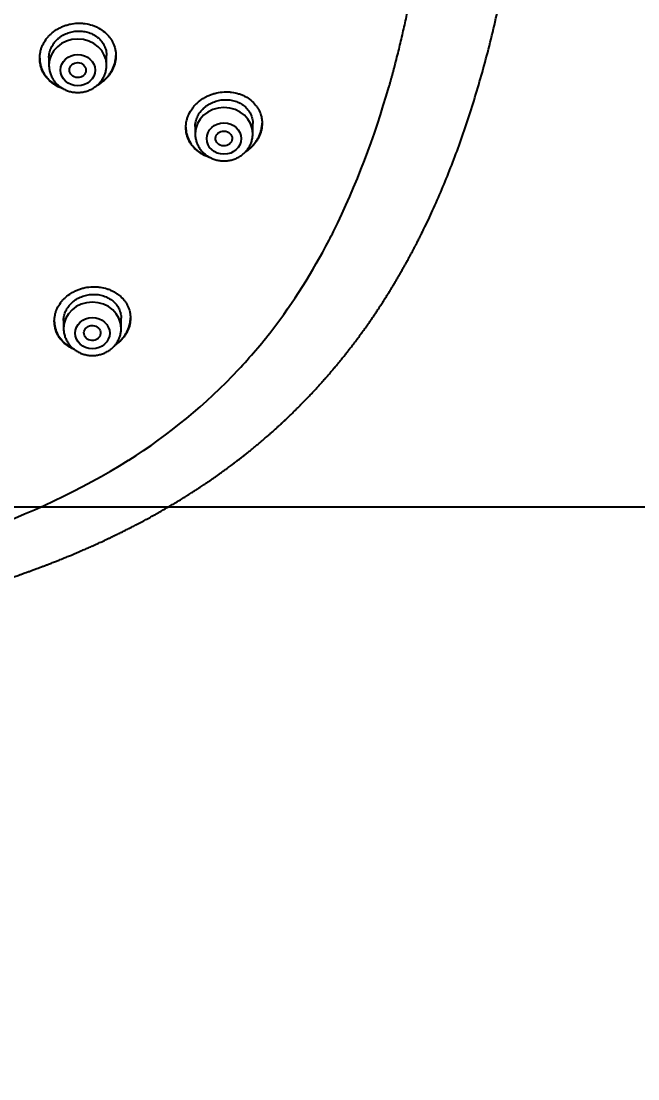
# Model space of a CAD drawing. Header units: millimetres. Extents: x 976 to 9349, y -1578 to 2211.
# Drawn here: x 5933.23 to 5936.22, y 649.66 to 654.8 of the extents above; entities that cross this region are included whole.
import ezdxf

# ---------------------------------------------------------------- set-up
doc = ezdxf.new("R2010")
doc.units = ezdxf.units.MM
for name, color, linetype in [('Płytki', 254, 'Continuous'), ('Szkic', 6, 'Continuous'), ('Wbudowane', 175, 'Continuous')]:
    doc.layers.add(name, color=color, linetype=linetype)
doc.dimstyles.new('ISO-25', dxfattribs={"dimtxt": 4, "dimasz": 5, "dimexe": 1.25, "dimexo": 0.625, "dimgap": 1, "dimtad": 1, "dimtxsty": 'Standard', "dimcen": 2.5, "dimadec": 0, "dimazin": 0, "dimtfac": 1, "dimtmove": 0, "dimatfit": 3, "dimfxl": 1, "dimarcsym": 0})

# ---------------------------------------------------------------- blocks, each defined once
blk = doc.blocks.new('Z$W@#21058')
for p, q in [((22.9936, 136.1495), (22.9936, 136.1124)), ((23.2736, 136.1124), (23.2736, 136.1593)), ((23.7037, 135.8144), (23.7037, 135.7801)), ((23.9837, 135.7801), (23.9837, 135.8292)), ((23.3446, 134.835), (23.3446, 134.8839)), ((23.0646, 134.8729), (23.0646, 134.835))]:
    blk.add_line(p, q)
for centre, radius, start, end in [((20.7561, 137.0895), 4.0356, 333.7525, 344.4374), ((21.9884, 136.4352), 2.6365, 316.9335, 322.3432), ((21.9311, 136.4955), 2.7195, 302.2141, 316.831), ((21.4332, 137.3417), 3.701, 288.9286, 301.7505)]:
    blk.add_arc(centre, radius, start, end)
for centre, start_param in [((23.1336, 136.1124), 3.141598), ((23.8437, 135.7801), 3.141593), ((23.2046, 134.835), 3.141593)]:
    blk.add_ellipse(centre, major_axis=(-0.14, 0), ratio=0.906308, start_param=start_param, end_param=6.283185)
for centre, major_axis, ratio in [((23.1336, 136.0887), (-0.084, 0), 0.906308), ((23.1332, 136.0889), (-0.0401, 0.0009), 0.903893), ((23.8437, 135.7564), (-0.084, 0), 0.906308), ((23.843, 135.7568), (-0.0403, 0.0017), 0.901335), ((23.2046, 134.8114), (-0.084, 0), 0.906308), ((23.204, 134.812), (-0.0402, 0.0022), 0.905767)]:
    blk.add_ellipse(centre, major_axis=major_axis, ratio=ratio)
for points, degree, knots in [([(24.8134, 135.3152), (24.8299, 135.3488), (24.8577, 135.4079), (24.903, 135.5106), (24.945, 135.6144), (24.9866, 135.7248), (25.0258, 135.8384), (25.0636, 135.9572), (25.0994, 136.0804), (25.1334, 136.2086), (25.1653, 136.3418), (25.1953, 136.4802), (25.2231, 136.6237), (25.2487, 136.7723), (25.272, 136.9262), (25.2928, 137.085), (25.311, 137.2487), (25.3265, 137.4167), (25.3392, 137.5888), (25.349, 137.7642), (25.3557, 137.9422), (25.3594, 138.1219), (25.3599, 138.3023), (25.3573, 138.4825), (25.3515, 138.6614), (25.3427, 138.8381), (25.3309, 139.0118), (25.3162, 139.1817), (25.2988, 139.3474), (25.2787, 139.5084), (25.2561, 139.6644), (25.231, 139.8153), (25.2037, 139.9609), (25.1743, 140.1013), (25.1427, 140.2365), (25.1091, 140.3667), (25.0736, 140.4918), (25.0363, 140.6121), (24.9972, 140.7277), (24.9563, 140.8388), (24.9137, 140.9456), (24.8694, 141.0484), (24.8235, 141.147), (24.7758, 141.2422), (24.7268, 141.3333), (24.6754, 141.422), (24.6237, 141.5056), (24.5683, 141.5886), (24.5347, 141.6362), (24.5147, 141.6635)], 3, [0, 0, 0, 0, 0.015328, 0.032003, 0.04915, 0.066822, 0.085085, 0.103921, 0.123405, 0.143553, 0.164377, 0.185929, 0.208198, 0.231213, 0.254939, 0.279422, 0.304569, 0.330392, 0.35677, 0.383669, 0.410932, 0.438468, 0.466116, 0.493711, 0.521135, 0.548203, 0.574851, 0.600926, 0.626403, 0.651177, 0.675248, 0.698572, 0.721161, 0.742992, 0.764128, 0.784529, 0.804276, 0.823364, 0.841825, 0.859738, 0.877072, 0.893907, 0.910284, 0.926216, 0.941751, 0.956935, 0.971793, 0.986369, 1, 1, 1, 1]), ([(24.8867, 138.288), (24.8909, 138.1423), (24.8922, 137.9962), (24.8907, 137.85), (24.8865, 137.7042), (24.8794, 137.5592), (24.8695, 137.3578), (24.8445, 137.0323), (24.8045, 136.7139), (24.7485, 136.4074), (24.6748, 136.1165), (24.6437, 136.0068)], 5, [0, 0, 0, 0, 0, 0, 0.388761, 0.388761, 0.388761, 0.388761, 0.388761, 0.764037, 1, 1, 1, 1, 1, 1]), ([(22.9486, 136.1458), (22.9486, 136.1566), (22.9498, 136.1674), (22.9533, 136.1833), (22.9548, 136.1886), (22.9583, 136.199), (22.9604, 136.2042), (22.9674, 136.2194), (22.9731, 136.2291), (22.9832, 136.2429), (22.9869, 136.2474), (22.9946, 136.256), (22.9987, 136.2601), (23.0115, 136.272), (23.0209, 136.2791), (23.0361, 136.2886), (23.0414, 136.2916), (23.0521, 136.297), (23.063, 136.302), (23.0744, 136.306), (23.086, 136.3095), (23.0919, 136.311), (23.1098, 136.3148), (23.1218, 136.3162), (23.1399, 136.3169), (23.1459, 136.3168), (23.158, 136.3162), (23.164, 136.3156), (23.1818, 136.3131), (23.1933, 136.3104), (23.21, 136.3048), (23.2156, 136.3027), (23.2263, 136.298), (23.2314, 136.2954), (23.2464, 136.287), (23.2557, 136.2806), (23.273, 136.2659), (23.2806, 136.2579), (23.2907, 136.245), (23.2938, 136.2405), (23.2995, 136.2312), (23.3021, 136.2264), (23.3091, 136.2117), (23.3126, 136.2016), (23.3162, 136.1859), (23.3171, 136.1806), (23.3183, 136.1699), (23.3186, 136.1645), (23.3186, 136.1484), (23.3174, 136.1377), (23.3139, 136.1216), (23.3124, 136.1163), (23.3088, 136.1058), (23.3048, 136.0956), (23.2996, 136.0857), (23.2939, 136.0759), (23.2907, 136.0712), (23.2806, 136.0573), (23.2729, 136.0487), (23.26, 136.0369), (23.2556, 136.0331), (23.2461, 136.0259), (23.2412, 136.0224), (23.2331, 136.0174), (23.23, 136.0155), (23.2268, 136.0138)], 3, [0, 0, 0, 0, 0.046942, 0.046942, 0.070412, 0.070412, 0.093883, 0.093883, 0.140825, 0.140825, 0.164295, 0.164295, 0.187766, 0.187766, 0.234708, 0.234708, 0.258178, 0.258178, 0.281649, 0.30512, 0.30512, 0.328591, 0.328591, 0.375532, 0.375532, 0.399003, 0.399003, 0.422474, 0.422474, 0.469415, 0.469415, 0.492886, 0.492886, 0.516357, 0.516357, 0.563298, 0.563298, 0.61024, 0.61024, 0.633711, 0.633711, 0.657181, 0.657181, 0.704123, 0.704123, 0.727594, 0.727594, 0.751064, 0.751064, 0.798006, 0.798006, 0.821477, 0.821477, 0.844947, 0.868418, 0.868418, 0.891889, 0.891889, 0.93883, 0.93883, 0.962301, 0.962301, 0.985772, 0.985772, 1, 1, 1, 1]), ([(22.9936, 136.1493), (22.9936, 136.1574), (22.9945, 136.1655), (22.9971, 136.1776), (22.9983, 136.1817), (23.0009, 136.1896), (23.004, 136.1973), (23.0079, 136.2048), (23.0123, 136.2122), (23.0147, 136.2158), (23.0224, 136.2263), (23.0282, 136.2328), (23.0379, 136.2417), (23.0413, 136.2446), (23.0484, 136.25), (23.0522, 136.2526), (23.0636, 136.2598), (23.0716, 136.2639), (23.0844, 136.269), (23.0887, 136.2705), (23.0975, 136.2732), (23.102, 136.2743), (23.1154, 136.2772), (23.1245, 136.2783), (23.1429, 136.2789), (23.152, 136.2784), (23.1654, 136.2765), (23.1699, 136.2757), (23.1786, 136.2737), (23.183, 136.2724), (23.1957, 136.2682), (23.2037, 136.2647), (23.2151, 136.2584), (23.2188, 136.2561), (23.2259, 136.2511), (23.2293, 136.2485), (23.239, 136.2403), (23.2448, 136.2343), (23.2524, 136.2244), (23.2548, 136.2209), (23.2591, 136.2139), (23.2631, 136.2067), (23.2661, 136.1992), (23.2688, 136.1915), (23.2699, 136.1876), (23.2727, 136.1756), (23.2736, 136.1675), (23.2736, 136.1593)], 3, [0, 0, 0, 0, 0.062411, 0.062411, 0.093664, 0.093664, 0.124917, 0.15617, 0.15617, 0.187423, 0.187423, 0.249928, 0.249928, 0.281181, 0.281181, 0.312434, 0.312434, 0.37494, 0.37494, 0.406193, 0.406193, 0.437446, 0.437446, 0.499952, 0.499952, 0.562458, 0.562458, 0.593711, 0.593711, 0.624964, 0.624964, 0.68747, 0.68747, 0.718723, 0.718723, 0.749976, 0.749976, 0.812482, 0.812482, 0.843735, 0.843735, 0.874988, 0.906241, 0.906241, 0.937494, 0.937494, 1, 1, 1, 1]), ([(22.9486, 136.1468), (22.9487, 136.1363), (22.9499, 136.126), (22.9533, 136.1107), (22.9548, 136.1055), (22.9583, 136.0953), (22.9604, 136.0902), (22.9673, 136.0756), (22.973, 136.0663), (22.9831, 136.0533), (22.9867, 136.0491), (22.9944, 136.041), (22.9985, 136.0371), (23.0113, 136.0262), (23.0206, 136.0198), (23.0357, 136.0113), (23.0409, 136.0087), (23.0494, 136.005), (23.0526, 136.0037), (23.0558, 136.0025)], 3, [0, 0, 0, 0, 0.168122, 0.168122, 0.254874, 0.254874, 0.341627, 0.341627, 0.515132, 0.515132, 0.601884, 0.601884, 0.688637, 0.688637, 0.862142, 0.862142, 0.948894, 0.948894, 1, 1, 1, 1]), ([(23.0645, 135.9974), (23.0639, 135.9976), (23.0633, 135.9978), (23.0515, 136.0017), (23.0409, 136.0064), (23.0259, 136.0148), (23.021, 136.0178), (23.0116, 136.0243), (23.0071, 136.0278), (22.9943, 136.0387), (22.9867, 136.0467), (22.9765, 136.0597), (22.9734, 136.0643), (22.9676, 136.0736), (22.9625, 136.0831), (22.9584, 136.093), (22.9549, 136.1032), (22.9534, 136.1084), (22.9498, 136.1242), (22.9486, 136.1349), (22.9486, 136.1458)], 3, [0, 0, 0, 0, 0.008776, 0.008776, 0.17398, 0.17398, 0.256582, 0.256582, 0.339184, 0.339184, 0.504388, 0.504388, 0.58699, 0.58699, 0.669592, 0.752194, 0.752194, 0.834796, 0.834796, 1, 1, 1, 1]), ([(22.9936, 136.1124), (22.9936, 136.1056), (22.9945, 136.0942), (22.9986, 136.0753), (23.0056, 136.0578), (23.0151, 136.041), (23.0271, 136.0259), (23.0412, 136.0124), (23.0573, 136.001), (23.075, 135.9918), (23.0939, 135.9852), (23.1136, 135.9811), (23.1337, 135.9798), (23.1538, 135.9812), (23.1735, 135.9853), (23.1924, 135.992), (23.2101, 136.0012), (23.2262, 136.0126), (23.2403, 136.0262), (23.2523, 136.0414), (23.2618, 136.0582), (23.2687, 136.0757), (23.2727, 136.0945), (23.2736, 136.1058), (23.2736, 136.1124)], 3, [0, 0, 0, 0, 0.043723, 0.08855, 0.133515, 0.178674, 0.224062, 0.269684, 0.315523, 0.361546, 0.407709, 0.453968, 0.500279, 0.546601, 0.592892, 0.639107, 0.685199, 0.73112, 0.776832, 0.822308, 0.867548, 0.912577, 0.957444, 1, 1, 1, 1]), ([(23.2332, 136.0194), (23.2341, 136.02), (23.2351, 136.0206), (23.2461, 136.0275), (23.2555, 136.0346), (23.2684, 136.0466), (23.2726, 136.0508), (23.2803, 136.0594), (23.2875, 136.0682), (23.2937, 136.0777), (23.2995, 136.0874), (23.3021, 136.0924), (23.3091, 136.1076), (23.3126, 136.118), (23.3162, 136.134), (23.3171, 136.1394), (23.3182, 136.15), (23.3185, 136.1551), (23.3186, 136.1602)], 3, [0, 0, 0, 0, 0.018748, 0.018748, 0.215972, 0.215972, 0.314584, 0.314584, 0.413196, 0.511808, 0.511808, 0.61042, 0.61042, 0.807645, 0.807645, 0.906257, 0.906257, 1, 1, 1, 1]), ([(23.6587, 135.8103), (23.6587, 135.8212), (23.6599, 135.8319), (23.6635, 135.8478), (23.665, 135.8531), (23.6685, 135.8635), (23.6706, 135.8688), (23.6776, 135.884), (23.6834, 135.8937), (23.6935, 135.9076), (23.6972, 135.9121), (23.705, 135.9208), (23.7091, 135.925), (23.722, 135.9369), (23.7314, 135.9441), (23.7467, 135.9538), (23.7519, 135.9569), (23.7626, 135.9624), (23.7736, 135.9675), (23.785, 135.9716), (23.7966, 135.9753), (23.8026, 135.9768), (23.8204, 135.9808), (23.8324, 135.9824), (23.8505, 135.9833), (23.8565, 135.9834), (23.8686, 135.9829), (23.8746, 135.9824), (23.8923, 135.9802), (23.9038, 135.9778), (23.9205, 135.9725), (23.926, 135.9705), (23.9366, 135.9661), (23.9418, 135.9637), (23.9567, 135.9557), (23.966, 135.9495), (23.9832, 135.9354), (23.9908, 135.9276), (24.0008, 135.9151), (24.0039, 135.9107), (24.0096, 135.9017), (24.0123, 135.897), (24.0192, 135.8826), (24.0227, 135.8727), (24.0263, 135.8573), (24.0272, 135.8521), (24.0284, 135.8414), (24.0287, 135.8361), (24.0287, 135.8201), (24.0276, 135.8095), (24.024, 135.7934), (24.0225, 135.7881), (24.0189, 135.7776), (24.0149, 135.7673), (24.0097, 135.7574), (24.0039, 135.7476), (24.0008, 135.7427), (23.9905, 135.7287), (23.9828, 135.72), (23.9699, 135.7079), (23.9654, 135.704), (23.956, 135.6967), (23.9512, 135.6933), (23.9462, 135.6901)], 3, [0, 0, 0, 0, 0.047637, 0.047637, 0.071456, 0.071456, 0.095274, 0.095274, 0.142911, 0.142911, 0.16673, 0.16673, 0.190549, 0.190549, 0.238186, 0.238186, 0.262004, 0.262004, 0.285823, 0.309641, 0.309641, 0.33346, 0.33346, 0.381097, 0.381097, 0.404916, 0.404916, 0.428734, 0.428734, 0.476371, 0.476371, 0.50019, 0.50019, 0.524008, 0.524008, 0.571646, 0.571646, 0.619283, 0.619283, 0.643101, 0.643101, 0.66692, 0.66692, 0.714557, 0.714557, 0.738376, 0.738376, 0.762194, 0.762194, 0.809831, 0.809831, 0.83365, 0.83365, 0.857468, 0.881287, 0.881287, 0.905106, 0.905106, 0.952743, 0.952743, 0.976561, 0.976561, 1, 1, 1, 1]), ([(23.7037, 135.8144), (23.7037, 135.8225), (23.7046, 135.8305), (23.7073, 135.8427), (23.7084, 135.8467), (23.7111, 135.8546), (23.7142, 135.8624), (23.7182, 135.8699), (23.7225, 135.8773), (23.7249, 135.8809), (23.7326, 135.8915), (23.7385, 135.898), (23.7482, 135.9071), (23.7516, 135.91), (23.7588, 135.9155), (23.7625, 135.9181), (23.774, 135.9254), (23.7821, 135.9296), (23.7948, 135.9348), (23.7992, 135.9364), (23.808, 135.9392), (23.8125, 135.9404), (23.8259, 135.9434), (23.835, 135.9446), (23.8534, 135.9455), (23.8625, 135.9451), (23.8758, 135.9435), (23.8802, 135.9427), (23.889, 135.9408), (23.8933, 135.9397), (23.906, 135.9357), (23.914, 135.9324), (23.9253, 135.9263), (23.929, 135.9241), (23.9361, 135.9193), (23.9395, 135.9168), (23.9491, 135.9088), (23.9549, 135.903), (23.9626, 135.8933), (23.965, 135.89), (23.9693, 135.8831), (23.9732, 135.8761), (23.9763, 135.8687), (23.9789, 135.8611), (23.9801, 135.8572), (23.9828, 135.8454), (23.9837, 135.8374), (23.9837, 135.8292)], 3, [0, 0, 0, 0, 0.0624499, 0.0624499, 0.0937016, 0.0937016, 0.1249532, 0.1562049, 0.1562049, 0.1874566, 0.1874566, 0.2499599, 0.2499599, 0.2812116, 0.2812116, 0.3124633, 0.3124633, 0.3749666, 0.3749666, 0.4062183, 0.4062183, 0.4374699, 0.4374699, 0.4999733, 0.4999733, 0.5624766, 0.5624766, 0.5937283, 0.5937283, 0.62498, 0.62498, 0.6874833, 0.6874833, 0.718735, 0.718735, 0.7499866, 0.7499866, 0.81249, 0.81249, 0.8437417, 0.8437417, 0.8749933, 0.906245, 0.906245, 0.9374967, 0.9374967, 1, 1, 1, 1]), ([(23.6587, 135.8112), (23.6588, 135.8007), (23.66, 135.7905), (23.6635, 135.7753), (23.6649, 135.7702), (23.6685, 135.7601), (23.6705, 135.7551), (23.6775, 135.7406), (23.6832, 135.7315), (23.6933, 135.7187), (23.6969, 135.7146), (23.7046, 135.7067), (23.7087, 135.7029), (23.7215, 135.6923), (23.7307, 135.686), (23.7459, 135.6779), (23.7511, 135.6754), (23.7605, 135.6714), (23.7646, 135.6698), (23.7689, 135.6684)], 3, [0, 0, 0, 0, 0.1652058, 0.1652058, 0.2506579, 0.2506579, 0.3361101, 0.3361101, 0.5070144, 0.5070144, 0.5924665, 0.5924665, 0.6779187, 0.6779187, 0.848823, 0.848823, 0.9342751, 0.9342751, 1, 1, 1, 1]), ([(23.7764, 135.6642), (23.7752, 135.6646), (23.774, 135.6649), (23.7617, 135.6688), (23.7511, 135.6732), (23.7361, 135.6813), (23.7312, 135.6842), (23.7218, 135.6905), (23.7173, 135.6939), (23.7045, 135.7045), (23.6969, 135.7123), (23.6867, 135.7251), (23.6836, 135.7296), (23.6778, 135.7387), (23.6727, 135.7481), (23.6686, 135.7579), (23.665, 135.768), (23.6635, 135.7731), (23.6599, 135.7888), (23.6587, 135.7995), (23.6587, 135.8103)], 3, [0, 0, 0, 0, 0.017213, 0.017213, 0.181011, 0.181011, 0.262909, 0.262909, 0.344808, 0.344808, 0.508606, 0.508606, 0.590505, 0.590505, 0.672404, 0.754303, 0.754303, 0.836202, 0.836202, 1, 1, 1, 1]), ([(23.9499, 135.6939), (23.9585, 135.6997), (23.9665, 135.7061), (23.9784, 135.7172), (23.9825, 135.7214), (23.9902, 135.7301), (23.9975, 135.7391), (24.0037, 135.7486), (24.0095, 135.7584), (24.0122, 135.7635), (24.0192, 135.7788), (24.0227, 135.7892), (24.0263, 135.8051), (24.0272, 135.8105), (24.0284, 135.8213), (24.0287, 135.8267), (24.0287, 135.832), (24.0287, 135.832), (24.0287, 135.832)], 3, [0, 0, 0, 0, 0.178103, 0.178103, 0.280818, 0.280818, 0.383532, 0.486246, 0.486246, 0.588961, 0.588961, 0.79439, 0.79439, 0.897104, 0.897104, 0.999818, 0.999818, 1, 1, 1, 1]), ([(23.7037, 135.7801), (23.7037, 135.7734), (23.7046, 135.762), (23.7087, 135.7431), (23.7157, 135.7257), (23.7252, 135.7088), (23.7371, 135.6937), (23.7513, 135.6802), (23.7673, 135.6688), (23.785, 135.6596), (23.8039, 135.6529), (23.8236, 135.6489), (23.8437, 135.6475), (23.8638, 135.6489), (23.8836, 135.6529), (23.9025, 135.6596), (23.9201, 135.6688), (23.9362, 135.6802), (23.9504, 135.6938), (23.9623, 135.709), (23.9719, 135.7258), (23.9787, 135.7433), (23.9828, 135.7622), (23.9837, 135.7735), (23.9837, 135.7801)], 3, [0, 0, 0, 0, 0.043416, 0.088242, 0.133206, 0.178365, 0.223751, 0.269371, 0.315209, 0.361231, 0.407394, 0.453652, 0.499964, 0.546286, 0.592577, 0.638793, 0.684885, 0.730809, 0.776522, 0.822, 0.867242, 0.912272, 0.95714, 1, 1, 1, 1]), ([(19.86, 133.2231), (19.9076, 133.2231), (19.9855, 133.2235), (20.114, 133.2253), (20.2269, 133.2279), (20.3305, 133.2311), (20.4194, 133.2345), (20.4953, 133.2379), (20.5574, 133.241), (20.6099, 133.2439), (20.6521, 133.2463), (20.6825, 133.2482), (20.7052, 133.2496), (20.7313, 133.2513), (20.7688, 133.2538), (20.818, 133.2573), (20.8664, 133.2609), (20.9053, 133.264), (20.927, 133.2658), (20.9437, 133.2672), (20.9726, 133.2696), (21.0214, 133.2739), (21.0688, 133.2783), (21.101, 133.2814), (21.1153, 133.2828), (21.1338, 133.2847), (21.17, 133.2883), (21.2155, 133.2932), (21.2531, 133.2973), (21.2743, 133.2997), (21.2907, 133.3016), (21.3181, 133.3048), (21.3552, 133.3092), (21.3867, 133.3131), (21.4084, 133.3159), (21.4391, 133.3198), (21.4784, 133.325), (21.518, 133.3305), (21.5412, 133.3337), (21.5713, 133.338), (21.6024, 133.3426), (21.6299, 133.3467), (21.6523, 133.3501), (21.6853, 133.3552), (21.7215, 133.361), (21.753, 133.3662), (21.7786, 133.3704), (21.8027, 133.3745), (21.8225, 133.378), (21.8462, 133.3821), (21.8733, 133.387), (21.9051, 133.3928), (21.9338, 133.3981), (21.9663, 133.4043), (21.998, 133.4105), (22.0325, 133.4173), (22.0648, 133.4239), (22.0949, 133.4302), (22.1181, 133.4351), (22.1406, 133.44), (22.1651, 133.4453), (22.1873, 133.4503), (22.2068, 133.4547), (22.2243, 133.4587), (22.2442, 133.4633), (22.2667, 133.4686), (22.2875, 133.4735), (22.3083, 133.4786), (22.328, 133.4834), (22.3494, 133.4887), (22.3687, 133.4936), (22.3863, 133.498), (22.402, 133.5021), (22.4178, 133.5062), (22.4329, 133.5102), (22.4473, 133.514), (22.4624, 133.5181), (22.4776, 133.5222), (22.4955, 133.5271), (22.5121, 133.5317), (22.5272, 133.536), (22.5398, 133.5395), (22.5529, 133.5433), (22.5667, 133.5472), (22.5811, 133.5514), (22.5959, 133.5558), (22.6109, 133.5602), (22.6264, 133.5649), (22.6418, 133.5695), (22.6589, 133.5748), (22.6768, 133.5803), (22.6962, 133.5864), (22.7155, 133.5925), (22.7334, 133.5983), (22.7482, 133.6031), (22.7608, 133.6072), (22.773, 133.6113), (22.7873, 133.6161), (22.8043, 133.6218), (22.8233, 133.6283), (22.8414, 133.6345), (22.8576, 133.6402), (22.8705, 133.6448), (22.8842, 133.6497), (22.898, 133.6547), (22.914, 133.6605), (22.9281, 133.6656), (22.9414, 133.6706), (22.954, 133.6753), (22.9676, 133.6805), (22.9818, 133.6859), (22.9944, 133.6907), (23.0059, 133.6952), (23.0159, 133.6991), (23.0282, 133.7039), (23.0409, 133.709), (23.0548, 133.7145), (23.0667, 133.7194), (23.0783, 133.7241), (23.0887, 133.7284), (23.1004, 133.7332), (23.1123, 133.7382), (23.1244, 133.7433), (23.1362, 133.7483), (23.1478, 133.7533), (23.1598, 133.7585), (23.17, 133.7629), (23.1804, 133.7675), (23.1908, 133.7721), (23.2035, 133.7777), (23.2159, 133.7833), (23.2284, 133.789), (23.2393, 133.794), (23.2511, 133.7994), (23.2627, 133.8048), (23.2754, 133.8107), (23.2873, 133.8164), (23.2986, 133.8217), (23.3101, 133.8273), (23.3212, 133.8327), (23.3327, 133.8383), (23.3449, 133.8443), (23.3576, 133.8506), (23.3704, 133.857), (23.3824, 133.8631), (23.3939, 133.869), (23.4055, 133.875), (23.4167, 133.8808), (23.4289, 133.8872), (23.4417, 133.8939), (23.4534, 133.9002), (23.4643, 133.9061), (23.4755, 133.9121), (23.4873, 133.9186), (23.5005, 133.9259), (23.5138, 133.9333), (23.5266, 133.9405), (23.5379, 133.9469), (23.5487, 133.9531), (23.5595, 133.9594), (23.571, 133.9661), (23.582, 133.9725), (23.594, 133.9797), (23.6059, 133.9868), (23.6171, 133.9936), (23.6274, 133.9998), (23.6374, 134.006), (23.648, 134.0125), (23.6578, 134.0187), (23.6676, 134.0248), (23.6776, 134.0311), (23.6889, 134.0384), (23.7017, 134.0466), (23.7149, 134.0552), (23.7272, 134.0633), (23.7376, 134.0702), (23.748, 134.0771), (23.7597, 134.085), (23.772, 134.0934), (23.7843, 134.1019), (23.7962, 134.1102), (23.8089, 134.1191), (23.8221, 134.1284), (23.836, 134.1384), (23.8497, 134.1484), (23.8623, 134.1576), (23.8739, 134.1662), (23.8858, 134.1751), (23.8994, 134.1854), (23.9129, 134.1957), (23.9253, 134.2053), (23.937, 134.2144), (23.9482, 134.2233), (23.9607, 134.2332), (23.9742, 134.2442), (23.9889, 134.2561), (24.004, 134.2686), (24.0188, 134.281), (24.0336, 134.2935), (24.0472, 134.3052), (24.0599, 134.3163), (24.0718, 134.3267), (24.0842, 134.3377), (24.0965, 134.3488), (24.1099, 134.3609), (24.1229, 134.3729), (24.1356, 134.3847), (24.1471, 134.3956), (24.1594, 134.4073), (24.1727, 134.4201), (24.1861, 134.4331), (24.2, 134.4469), (24.2134, 134.4603), (24.2274, 134.4745), (24.2401, 134.4875), (24.253, 134.501), (24.267, 134.5157), (24.2827, 134.5324), (24.2975, 134.5486), (24.3111, 134.5635), (24.3233, 134.5772), (24.3354, 134.5908), (24.3475, 134.6047), (24.3591, 134.618), (24.3703, 134.6312), (24.3808, 134.6436), (24.3913, 134.6562), (24.4019, 134.669), (24.4131, 134.6827), (24.4244, 134.6967), (24.4365, 134.712), (24.4485, 134.7272), (24.4603, 134.7424), (24.4713, 134.7568), (24.4826, 134.7717), (24.4953, 134.7888), (24.508, 134.806), (24.5202, 134.8229), (24.5317, 134.8389), (24.5434, 134.8554), (24.555, 134.872), (24.5657, 134.8877), (24.5761, 134.9031), (24.5865, 134.9185), (24.5963, 134.9334), (24.6066, 134.9491), (24.6167, 134.9647), (24.6275, 134.9817), (24.6376, 134.9978), (24.6478, 135.0141), (24.6569, 135.029), (24.6658, 135.0437), (24.6746, 135.0584), (24.6837, 135.0737), (24.6926, 135.0889), (24.7018, 135.1048), (24.7111, 135.1211), (24.7201, 135.1371), (24.729, 135.1531), (24.7374, 135.1683), (24.7458, 135.1838), (24.7542, 135.1994), (24.7629, 135.2157), (24.7708, 135.2308), (24.7783, 135.2454), (24.7861, 135.2606), (24.794, 135.2761), (24.8017, 135.2914), (24.8058, 135.2997), (24.8083, 135.3047)], 3, [0, 0, 0, 0, 0.022611, 0.044559, 0.064656, 0.082797, 0.09806, 0.111423, 0.122309, 0.130602, 0.13884, 0.144427, 0.146461, 0.15073, 0.158077, 0.166104, 0.176519, 0.183416, 0.186505, 0.18786, 0.19218, 0.201639, 0.213454, 0.217051, 0.218581, 0.220944, 0.226746, 0.237622, 0.244852, 0.246497, 0.248799, 0.253451, 0.260936, 0.2683, 0.270049, 0.27237, 0.284459, 0.290808, 0.293277, 0.29668, 0.306686, 0.309732, 0.311217, 0.318572, 0.327152, 0.330387, 0.335302, 0.340705, 0.343199, 0.345786, 0.353315, 0.357601, 0.3627, 0.368585, 0.374918, 0.379609, 0.387009, 0.392159, 0.395744, 0.399422, 0.404207, 0.408844, 0.411381, 0.414634, 0.418263, 0.422085, 0.426732, 0.429496, 0.43328, 0.437359, 0.441073, 0.443703, 0.446851, 0.449618, 0.452244, 0.455034, 0.457413, 0.460443, 0.463305, 0.46714, 0.46951, 0.471536, 0.474015, 0.476638, 0.479078, 0.481898, 0.484714, 0.487283, 0.490415, 0.493116, 0.496712, 0.500237, 0.503812, 0.507303, 0.510117, 0.512026, 0.514238, 0.516874, 0.519946, 0.523654, 0.527433, 0.530004, 0.532675, 0.534638, 0.537653, 0.540418, 0.543554, 0.545537, 0.547886, 0.550629, 0.553223, 0.555866, 0.557741, 0.55969, 0.56154, 0.56469, 0.566886, 0.569404, 0.571447, 0.57349, 0.57535, 0.578102, 0.580296, 0.582252, 0.584852, 0.586985, 0.589104, 0.590747, 0.592943, 0.595132, 0.59802, 0.60016, 0.602352, 0.604353, 0.606987, 0.609135, 0.611742, 0.613918, 0.61572, 0.618473, 0.620455, 0.622498, 0.625616, 0.627956, 0.630036, 0.632749, 0.634796, 0.636912, 0.639409, 0.642094, 0.644551, 0.646455, 0.648627, 0.651276, 0.653578, 0.656607, 0.659296, 0.661381, 0.663466, 0.665907, 0.668005, 0.670514, 0.672608, 0.675455, 0.677846, 0.679547, 0.68182, 0.68408, 0.686154, 0.687954, 0.690216, 0.692394, 0.695107, 0.698274, 0.700751, 0.702902, 0.704923, 0.707365, 0.710421, 0.712814, 0.715308, 0.718159, 0.721058, 0.723883, 0.727257, 0.730061, 0.732225, 0.734948, 0.737957, 0.741272, 0.743996, 0.746328, 0.749164, 0.751638, 0.754819, 0.758445, 0.761755, 0.765256, 0.76877, 0.772077, 0.774829, 0.777765, 0.780547, 0.783704, 0.786645, 0.790175, 0.793164, 0.79592, 0.798638, 0.802295, 0.805813, 0.808642, 0.812754, 0.81603, 0.819292, 0.822508, 0.826086, 0.830195, 0.834803, 0.837899, 0.841036, 0.844668, 0.847714, 0.850942, 0.854169, 0.857083, 0.859677, 0.863016, 0.866031, 0.869217, 0.872744, 0.876553, 0.879691, 0.88311, 0.886354, 0.88986, 0.894612, 0.897922, 0.901149, 0.905305, 0.908845, 0.912163, 0.915602, 0.91893, 0.922272, 0.925281, 0.929138, 0.932374, 0.936205, 0.939512, 0.942848, 0.945685, 0.948897, 0.95217, 0.955367, 0.95853, 0.962175, 0.965585, 0.968582, 0.972166, 0.975065, 0.978281, 0.981819, 0.985185, 0.987561, 0.990867, 0.994465, 0.997224, 1, 1, 1, 1]), ([(24.0753, 134.8241), (24.182, 134.9624), (24.283, 135.1235), (24.3686, 135.2909), (24.3758, 135.3052)], 3, [0, 0, 0, 0, 0.915194, 1, 1, 1, 1]), ([(23.0196, 134.8692), (23.0196, 134.8798), (23.0208, 134.8903), (23.0244, 134.9058), (23.0258, 134.911), (23.0294, 134.9212), (23.0314, 134.9264), (23.0384, 134.9413), (23.0442, 134.9507), (23.0543, 134.9643), (23.058, 134.9687), (23.0657, 134.9772), (23.0698, 134.9812), (23.0827, 134.9929), (23.0921, 134.9999), (23.1074, 135.0093), (23.1127, 135.0122), (23.1234, 135.0175), (23.1344, 135.0224), (23.1458, 135.0264), (23.1574, 135.0298), (23.1634, 135.0313), (23.1813, 135.035), (23.1934, 135.0365), (23.2115, 135.0371), (23.2176, 135.037), (23.2297, 135.0364), (23.2357, 135.0358), (23.2534, 135.0334), (23.2649, 135.0308), (23.2817, 135.0254), (23.2872, 135.0233), (23.2978, 135.0187), (23.3081, 135.0137), (23.3177, 135.0079), (23.327, 135.0016), (23.3315, 134.9983), (23.3444, 134.9876), (23.352, 134.9799), (23.3619, 134.9673), (23.365, 134.963), (23.3707, 134.954), (23.3733, 134.9493), (23.3802, 134.9352), (23.3837, 134.9254), (23.3872, 134.9102), (23.3881, 134.9051), (23.3893, 134.8946), (23.3896, 134.8894), (23.3896, 134.8738), (23.3884, 134.8634), (23.3849, 134.8478), (23.3834, 134.8426), (23.3799, 134.8325), (23.3758, 134.8225), (23.3706, 134.8128), (23.3649, 134.8033), (23.3617, 134.7987), (23.3515, 134.7851), (23.3438, 134.7767), (23.3309, 134.765), (23.3264, 134.7613), (23.319, 134.7558), (23.3163, 134.7539), (23.3136, 134.752)], 3, [0, 0, 0, 0, 0.048124, 0.048124, 0.072186, 0.072186, 0.096249, 0.096249, 0.144373, 0.144373, 0.168435, 0.168435, 0.192497, 0.192497, 0.240621, 0.240621, 0.264683, 0.264683, 0.288746, 0.312808, 0.312808, 0.33687, 0.33687, 0.384994, 0.384994, 0.409056, 0.409056, 0.433118, 0.433118, 0.481243, 0.481243, 0.505305, 0.505305, 0.529367, 0.553429, 0.553429, 0.577491, 0.577491, 0.625615, 0.625615, 0.649678, 0.649678, 0.67374, 0.67374, 0.721864, 0.721864, 0.745926, 0.745926, 0.769988, 0.769988, 0.818112, 0.818112, 0.842175, 0.842175, 0.866237, 0.890299, 0.890299, 0.914361, 0.914361, 0.962485, 0.962485, 0.986547, 0.986547, 1, 1, 1, 1]), ([(23.0646, 134.8729), (23.0646, 134.8808), (23.0655, 134.8887), (23.0682, 134.9005), (23.0693, 134.9045), (23.072, 134.9122), (23.0751, 134.9198), (23.079, 134.9272), (23.0833, 134.9344), (23.0857, 134.9379), (23.0934, 134.9482), (23.0992, 134.9546), (23.109, 134.9634), (23.1124, 134.9662), (23.1195, 134.9716), (23.1233, 134.9741), (23.1348, 134.9812), (23.1428, 134.9852), (23.1556, 134.9902), (23.16, 134.9918), (23.1688, 134.9944), (23.1733, 134.9955), (23.1867, 134.9983), (23.1959, 134.9994), (23.2144, 135.0001), (23.2234, 134.9996), (23.2368, 134.9978), (23.2413, 134.997), (23.25, 134.995), (23.2544, 134.9938), (23.267, 134.9897), (23.2751, 134.9863), (23.2864, 134.9801), (23.2901, 134.9779), (23.2972, 134.9731), (23.3006, 134.9705), (23.3102, 134.9625), (23.316, 134.9567), (23.3236, 134.9471), (23.326, 134.9438), (23.3303, 134.9369), (23.3341, 134.93), (23.3372, 134.9227), (23.3399, 134.9152), (23.341, 134.9114), (23.3437, 134.8998), (23.3446, 134.8919), (23.3446, 134.8839)], 3, [0, 0, 0, 0, 0.062327, 0.062327, 0.093583, 0.093583, 0.124838, 0.156094, 0.156094, 0.18735, 0.18735, 0.249861, 0.249861, 0.281117, 0.281117, 0.312373, 0.312373, 0.374885, 0.374885, 0.40614, 0.40614, 0.437396, 0.437396, 0.499908, 0.499908, 0.562419, 0.562419, 0.593675, 0.593675, 0.624931, 0.624931, 0.687442, 0.687442, 0.718698, 0.718698, 0.749954, 0.749954, 0.812465, 0.812465, 0.843721, 0.843721, 0.874977, 0.906233, 0.906233, 0.937488, 0.937488, 1, 1, 1, 1]), ([(23.3166, 134.7557), (23.3231, 134.7602), (23.3292, 134.7651), (23.3394, 134.7742), (23.3435, 134.7783), (23.3512, 134.7867), (23.3585, 134.7954), (23.3647, 134.8047), (23.3705, 134.8142), (23.3731, 134.8191), (23.3801, 134.8339), (23.3836, 134.8441), (23.3872, 134.8596), (23.3881, 134.8648), (23.3893, 134.8752), (23.3896, 134.8803), (23.3896, 134.8854)], 3, [0, 0, 0, 0, 0.143932, 0.143932, 0.251341, 0.251341, 0.358751, 0.46616, 0.46616, 0.57357, 0.57357, 0.788388, 0.788388, 0.895798, 0.895798, 1, 1, 1, 1]), ([(23.0196, 134.8701), (23.0197, 134.8599), (23.0209, 134.8499), (23.0243, 134.835), (23.0258, 134.83), (23.0293, 134.8201), (23.0314, 134.8152), (23.0383, 134.8009), (23.044, 134.7919), (23.054, 134.7793), (23.0576, 134.7752), (23.0653, 134.7673), (23.0693, 134.7636), (23.082, 134.7531), (23.0913, 134.7468), (23.1047, 134.7395), (23.1082, 134.7378), (23.1117, 134.7362)], 3, [0, 0, 0, 0, 0.181812, 0.181812, 0.27618, 0.27618, 0.370549, 0.370549, 0.559285, 0.559285, 0.653654, 0.653654, 0.748022, 0.748022, 0.936759, 0.936759, 1, 1, 1, 1]), ([(23.1171, 134.7319), (23.1118, 134.7341), (23.1066, 134.7366), (23.0966, 134.742), (23.0917, 134.7449), (23.0823, 134.7512), (23.0779, 134.7545), (23.0652, 134.7651), (23.0575, 134.7728), (23.0474, 134.7855), (23.0443, 134.7899), (23.0386, 134.7989), (23.0335, 134.8081), (23.0294, 134.8178), (23.0259, 134.8276), (23.0244, 134.8327), (23.0208, 134.8481), (23.0196, 134.8585), (23.0196, 134.8692)], 3, [0, 0, 0, 0, 0.091228, 0.091228, 0.182105, 0.182105, 0.272983, 0.272983, 0.454737, 0.454737, 0.545614, 0.545614, 0.636491, 0.727368, 0.727368, 0.818246, 0.818246, 1, 1, 1, 1]), ([(23.0646, 134.835), (23.0646, 134.8283), (23.0655, 134.817), (23.0696, 134.798), (23.0766, 134.7806), (23.0861, 134.7638), (23.098, 134.7486), (23.1122, 134.7351), (23.1282, 134.7237), (23.1459, 134.7146), (23.1648, 134.7079), (23.1845, 134.7038), (23.2046, 134.7025), (23.2247, 134.7038), (23.2445, 134.7079), (23.2633, 134.7146), (23.281, 134.7238), (23.2971, 134.7352), (23.3113, 134.7487), (23.3232, 134.7639), (23.3328, 134.7808), (23.3396, 134.7983), (23.3437, 134.8171), (23.3446, 134.8284), (23.3446, 134.835)], 3, [0, 0, 0, 0, 0.043416, 0.088242, 0.133206, 0.178365, 0.223751, 0.269371, 0.315209, 0.361231, 0.407394, 0.453652, 0.499964, 0.546286, 0.592577, 0.638793, 0.684885, 0.730809, 0.776522, 0.822, 0.867242, 0.912272, 0.95714, 1, 1, 1, 1])]:
    blk.add_open_spline(points, degree=degree, knots=knots)
for points in [[(24.8024, 135.2929), (24.8061, 135.3003), (24.8098, 135.3078), (24.8134, 135.3152)], [(23.3804, 134.1943), (23.3807, 134.1946), (23.3811, 134.1948), (23.3815, 134.1951)]]:
    blk.add_open_spline(points, degree=3)
blk = doc.blocks.new('*D311')
at = {"layer": 'Defpoints', "color": 0}
for p in [(224.5839, 223.6562), (228.9399, 0.0694), (287.7905, 0.0694)]:
    blk.add_point(p, dxfattribs=at)
at = {"layer": 'Szkic', "color": 0, "lineweight": -2}
for p, q in [((225.2089, 223.6562), (289.0405, 223.6562)), ((287.7905, 218.6562), (287.7905, 5.0694)), ((229.5649, 0.0694), (289.0405, 0.0694))]:
    blk.add_line(p, q, dxfattribs=at)
at = {"layer": 'Szkic', "color": 0}
for points in [[(288.6239, 218.6562), (286.9572, 218.6562), (287.7905, 223.6562)], [(286.9572, 5.0694), (288.6239, 5.0694), (287.7905, 0.0694)]]:
    blk.add_solid(points, dxfattribs=at)
at = {"layer": 'Szkic', "color": 0, "insert": (284.4572, 111.8628), "char_height": 4, "attachment_point": 5, "rotation": 90}
blk.add_mtext('223,59', dxfattribs=at)

msp = doc.modelspace()

# ---------------------------------------------------------------- linework, layer by layer
at = {"layer": 'Płytki'}
msp.add_line((5724.9951, 652.4427), (5960.2951, 652.4427), dxfattribs=at)

# ---------------------------------------------------------------- block references
at = {"layer": 'Wbudowane'}
msp.add_blockref('Z$W@#21058', (5910.3701, 518.474), dxfattribs=at)

# ---------------------------------------------------------------- dimensions: what is measured, and where the dimension line sits
at = {"layer": 'Szkic'}
dim = msp.add_linear_dim(base=(5993.5831, 455.7427), p1=(5930.3765, 679.3295), p2=(5934.7324, 455.7427), angle=90, dimstyle='ISO-25', dxfattribs=at)
dim.commit()
dim.dimension.update_dxf_attribs({"geometry": '*D311', "text_midpoint": (5990.2498, 567.5361), "insert": (5705.7926, 455.6733)})

doc.saveas('drawing.dxf')
